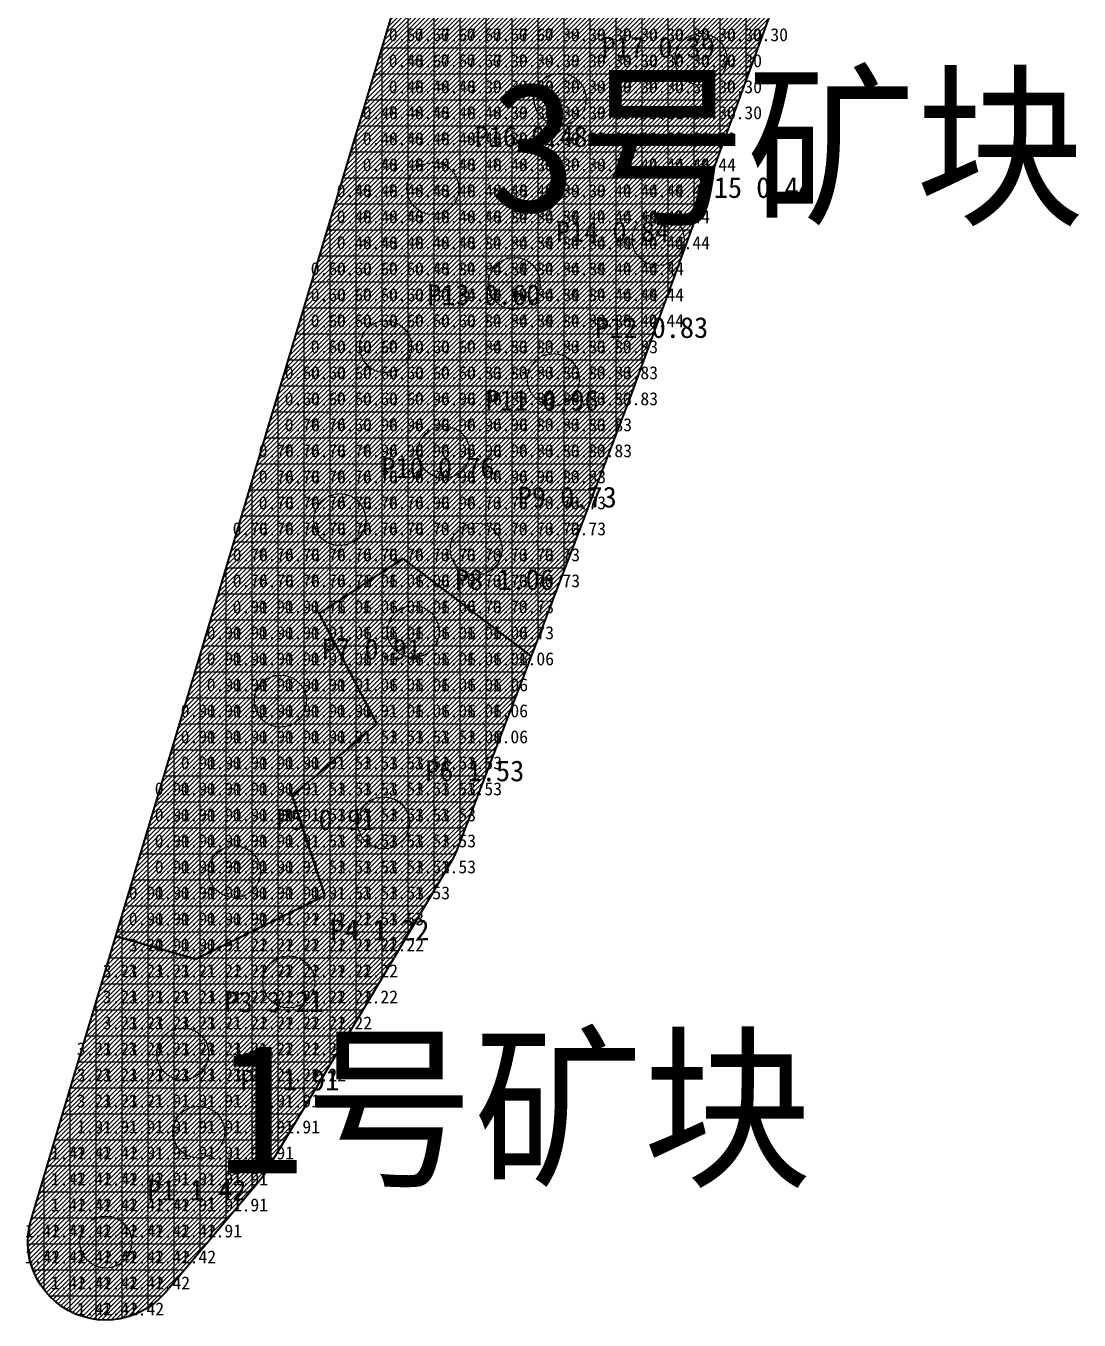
# Model space of a CAD drawing. Header units: metres. Extents: x 470084 to 470228, y 4349649 to 4349746.
# Drawn here: x 470084.29 to 470124.81, y 4349649.07 to 4349698.84 of the extents above; entities that cross this region are included whole.
import ezdxf

# ---------------------------------------------------------------- set-up
doc = ezdxf.new("R2010")
doc.units = ezdxf.units.M
for name, color, linetype in [('0.500-1.000', 4, 'Continuous'), ('1.500-3.000', 1, 'Continuous'), ('点', 7, 'Continuous'), ('爆区方格网', 7, 'Continuous'), ('线条', 7, 'Continuous'), ('钻孔', 7, 'Continuous')]:
    doc.layers.add(name, color=color, linetype=linetype)

msp = doc.modelspace()

# ---------------------------------------------------------------- hatches: boundary and pattern name
at = {"layer": '0.500-1.000'}
h = msp.add_hatch(dxfattribs=at)
h.set_pattern_fill('SOLID', color=4)
h.paths.add_polyline_path([(470093.825, 4349684.084), (470097.047, 4349694.843), (470101.122, 4349708.447), (470103.864, 4349717.603), (470109.324, 4349716.733), (470111.386, 4349719.019), (470109.463, 4349723.279), (470115.395, 4349727.574), (470113.577, 4349731.79), (470118.566, 4349733.942), (470118.844, 4349734.046), (470119.13, 4349734.121), (470119.423, 4349734.169), (470119.719, 4349734.187), (470120.015, 4349734.176), (470120.308, 4349734.135), (470120.597, 4349734.066), (470120.877, 4349733.969), (470121.146, 4349733.845), (470121.401, 4349733.694), (470121.641, 4349733.52), (470121.862, 4349733.322), (470122.062, 4349733.104), (470122.24, 4349732.867), (470122.393, 4349732.613), (470122.521, 4349732.346), (470122.622, 4349732.067), (470122.695, 4349731.78), (470122.739, 4349731.487), (470122.754, 4349731.191), (470122.74, 4349730.895), (470122.696, 4349730.601), (470122.624, 4349730.314), (470120.571, 4349723.564), (470119.134, 4349718.839), (470116.335, 4349709.639), (470114.544, 4349703.752), (470114.492, 4349703.595), (470112.368, 4349697.785), (470110.911, 4349693.801), (470109.265, 4349689.299), (470107.405, 4349684.209), (470107.388, 4349684.166), (470106.038, 4349680.64), (470103.726, 4349674.605), (470098.792, 4349678.363), (470095.576, 4349676.248), (470097.8, 4349671.997), (470094.541, 4349669.234), (470095.797, 4349665.392), (470090.837, 4349662.953), (470087.759, 4349663.829), (470089.763, 4349670.521), (470091.844, 4349677.467), (470093.825, 4349684.084)])
at = {"layer": '1.500-3.000'}
h = msp.add_hatch(dxfattribs=at)
h.set_pattern_fill('SOLID', color=1)
h.paths.add_polyline_path([(470089.243, 4349649.727), (470089.006, 4349649.556), (470088.753, 4349649.409), (470088.488, 4349649.286), (470088.211, 4349649.191), (470087.927, 4349649.122), (470087.637, 4349649.082), (470087.345, 4349649.07), (470087.052, 4349649.087), (470086.763, 4349649.132), (470086.48, 4349649.205), (470086.205, 4349649.305), (470085.941, 4349649.431), (470085.691, 4349649.583), (470085.457, 4349649.758), (470085.241, 4349649.956), (470085.045, 4349650.173), (470084.871, 4349650.408), (470084.721, 4349650.659), (470084.596, 4349650.924), (470084.498, 4349651.2), (470084.427, 4349651.483), (470084.384, 4349651.773), (470084.369, 4349652.065), (470084.383, 4349652.357), (470084.425, 4349652.647), (470084.495, 4349652.931), (470085.706, 4349656.975), (470087.759, 4349663.829), (470090.837, 4349662.953), (470095.797, 4349665.392), (470094.541, 4349669.234), (470097.8, 4349671.997), (470095.576, 4349676.248), (470098.792, 4349678.363), (470103.726, 4349674.605), (470102.45, 4349671.275), (470100.857, 4349667.118), (470100.755, 4349666.881), (470100.632, 4349666.654), (470098.808, 4349663.596), (470096.983, 4349660.537), (470096.979, 4349660.529), (470095.246, 4349657.644), (470093.513, 4349654.758), (470093.381, 4349654.558), (470093.234, 4349654.368), (470091.448, 4349652.252), (470089.662, 4349650.135), (470089.462, 4349649.921), (470089.243, 4349649.727)])
at = {"layer": '钻孔'}
h = msp.add_hatch(dxfattribs=at)
h.set_pattern_fill('SOLID')
h.paths.add_polyline_path([(470111.258, 4349697.553), (470111.221, 4349697.823), (470111.112, 4349698.073), (470110.941, 4349698.284), (470110.718, 4349698.441), (470110.461, 4349698.532), (470110.19, 4349698.551), (470109.923, 4349698.495), (470109.681, 4349698.37), (470109.482, 4349698.184), (470109.341, 4349697.951), (470109.267, 4349697.689), (470109.267, 4349697.417), (470109.341, 4349697.155), (470109.482, 4349696.922), (470109.681, 4349696.736), (470109.923, 4349696.611), (470110.19, 4349696.555), (470110.461, 4349696.574), (470110.718, 4349696.665), (470110.941, 4349696.822), (470111.112, 4349697.033), (470111.221, 4349697.283), (470111.258, 4349697.553)])
h = msp.add_hatch(dxfattribs=at)
h.set_pattern_fill('SOLID')
h.paths.add_polyline_path([(470105.844, 4349696.018), (470105.807, 4349696.288), (470105.698, 4349696.538), (470105.527, 4349696.749), (470105.304, 4349696.906), (470105.047, 4349696.997), (470104.776, 4349697.016), (470104.509, 4349696.96), (470104.267, 4349696.835), (470104.068, 4349696.649), (470103.927, 4349696.416), (470103.853, 4349696.154), (470103.853, 4349695.882), (470103.927, 4349695.62), (470104.068, 4349695.387), (470104.267, 4349695.201), (470104.509, 4349695.076), (470104.776, 4349695.02), (470105.047, 4349695.039), (470105.304, 4349695.13), (470105.527, 4349695.287), (470105.698, 4349695.498), (470105.807, 4349695.748), (470105.844, 4349696.018)])
h = msp.add_hatch(dxfattribs=at)
h.set_pattern_fill('SOLID')
h.paths.add_polyline_path([(470100.951, 4349692.584), (470100.914, 4349692.854), (470100.805, 4349693.104), (470100.634, 4349693.315), (470100.411, 4349693.472), (470100.154, 4349693.563), (470099.883, 4349693.582), (470099.616, 4349693.526), (470099.374, 4349693.401), (470099.175, 4349693.215), (470099.034, 4349692.982), (470098.96, 4349692.72), (470098.96, 4349692.448), (470099.034, 4349692.186), (470099.175, 4349691.953), (470099.374, 4349691.767), (470099.616, 4349691.642), (470099.883, 4349691.586), (470100.154, 4349691.605), (470100.411, 4349691.696), (470100.634, 4349691.853), (470100.805, 4349692.064), (470100.914, 4349692.314), (470100.951, 4349692.584)])
h = msp.add_hatch(dxfattribs=at)
h.set_pattern_fill('SOLID')
h.paths.add_polyline_path([(470109.611, 4349690.622), (470109.574, 4349690.892), (470109.465, 4349691.142), (470109.294, 4349691.353), (470109.071, 4349691.51), (470108.814, 4349691.601), (470108.543, 4349691.62), (470108.276, 4349691.564), (470108.034, 4349691.439), (470107.835, 4349691.253), (470107.694, 4349691.02), (470107.62, 4349690.758), (470107.62, 4349690.486), (470107.694, 4349690.224), (470107.835, 4349689.991), (470108.034, 4349689.805), (470108.276, 4349689.68), (470108.543, 4349689.624), (470108.814, 4349689.643), (470109.071, 4349689.734), (470109.294, 4349689.891), (470109.465, 4349690.102), (470109.574, 4349690.352), (470109.611, 4349690.622)])
h = msp.add_hatch(dxfattribs=at)
h.set_pattern_fill('SOLID')
h.paths.add_polyline_path([(470104.082, 4349688.933), (470104.045, 4349689.203), (470103.936, 4349689.453), (470103.765, 4349689.664), (470103.542, 4349689.821), (470103.285, 4349689.912), (470103.014, 4349689.931), (470102.747, 4349689.875), (470102.505, 4349689.75), (470102.306, 4349689.564), (470102.165, 4349689.331), (470102.091, 4349689.069), (470102.091, 4349688.797), (470102.165, 4349688.535), (470102.306, 4349688.302), (470102.505, 4349688.116), (470102.747, 4349687.991), (470103.014, 4349687.935), (470103.285, 4349687.954), (470103.542, 4349688.045), (470103.765, 4349688.202), (470103.936, 4349688.413), (470104.045, 4349688.663), (470104.082, 4349688.933)])
h = msp.add_hatch(dxfattribs=at)
h.set_pattern_fill('SOLID')
h.paths.add_polyline_path([(470099.132, 4349686.498), (470099.095, 4349686.768), (470098.986, 4349687.018), (470098.815, 4349687.229), (470098.592, 4349687.386), (470098.335, 4349687.477), (470098.064, 4349687.496), (470097.797, 4349687.44), (470097.555, 4349687.315), (470097.356, 4349687.129), (470097.215, 4349686.896), (470097.141, 4349686.634), (470097.141, 4349686.362), (470097.215, 4349686.1), (470097.356, 4349685.867), (470097.555, 4349685.681), (470097.797, 4349685.556), (470098.064, 4349685.5), (470098.335, 4349685.519), (470098.592, 4349685.61), (470098.815, 4349685.767), (470098.986, 4349685.978), (470099.095, 4349686.228), (470099.132, 4349686.498)])
h = msp.add_hatch(dxfattribs=at)
h.set_pattern_fill('SOLID')
h.paths.add_polyline_path([(470105.587, 4349685.239), (470105.55, 4349685.509), (470105.441, 4349685.759), (470105.27, 4349685.97), (470105.047, 4349686.127), (470104.79, 4349686.218), (470104.519, 4349686.237), (470104.252, 4349686.181), (470104.01, 4349686.056), (470103.811, 4349685.87), (470103.67, 4349685.637), (470103.596, 4349685.375), (470103.596, 4349685.103), (470103.67, 4349684.841), (470103.811, 4349684.608), (470104.01, 4349684.422), (470104.252, 4349684.297), (470104.519, 4349684.241), (470104.79, 4349684.26), (470105.047, 4349684.351), (470105.27, 4349684.508), (470105.441, 4349684.719), (470105.55, 4349684.969), (470105.587, 4349685.239)])
h = msp.add_hatch(dxfattribs=at)
h.set_pattern_fill('SOLID')
h.paths.add_polyline_path([(470101.375, 4349682.444), (470101.338, 4349682.714), (470101.229, 4349682.964), (470101.058, 4349683.175), (470100.835, 4349683.332), (470100.578, 4349683.423), (470100.307, 4349683.442), (470100.04, 4349683.386), (470099.798, 4349683.261), (470099.599, 4349683.075), (470099.458, 4349682.842), (470099.384, 4349682.58), (470099.384, 4349682.308), (470099.458, 4349682.046), (470099.599, 4349681.813), (470099.798, 4349681.627), (470100.04, 4349681.502), (470100.307, 4349681.446), (470100.578, 4349681.465), (470100.835, 4349681.556), (470101.058, 4349681.713), (470101.229, 4349681.924), (470101.338, 4349682.174), (470101.375, 4349682.444)])
h = msp.add_hatch(dxfattribs=at)
h.set_pattern_fill('SOLID')
h.paths.add_polyline_path([(470097.367, 4349679.851), (470097.33, 4349680.121), (470097.221, 4349680.371), (470097.05, 4349680.582), (470096.827, 4349680.739), (470096.57, 4349680.83), (470096.299, 4349680.849), (470096.032, 4349680.793), (470095.79, 4349680.668), (470095.591, 4349680.482), (470095.45, 4349680.249), (470095.376, 4349679.987), (470095.376, 4349679.715), (470095.45, 4349679.453), (470095.591, 4349679.22), (470095.79, 4349679.034), (470096.032, 4349678.909), (470096.299, 4349678.853), (470096.57, 4349678.872), (470096.827, 4349678.963), (470097.05, 4349679.12), (470097.221, 4349679.331), (470097.33, 4349679.581), (470097.367, 4349679.851)])
h = msp.add_hatch(dxfattribs=at)
h.set_pattern_fill('SOLID')
h.paths.add_polyline_path([(470102.614, 4349678.719), (470102.577, 4349678.989), (470102.468, 4349679.239), (470102.297, 4349679.45), (470102.074, 4349679.607), (470101.817, 4349679.698), (470101.546, 4349679.717), (470101.279, 4349679.661), (470101.037, 4349679.536), (470100.838, 4349679.35), (470100.697, 4349679.117), (470100.623, 4349678.855), (470100.623, 4349678.583), (470100.697, 4349678.321), (470100.838, 4349678.088), (470101.037, 4349677.902), (470101.279, 4349677.777), (470101.546, 4349677.721), (470101.817, 4349677.74), (470102.074, 4349677.831), (470102.297, 4349677.988), (470102.468, 4349678.199), (470102.577, 4349678.449), (470102.614, 4349678.719)])
h = msp.add_hatch(dxfattribs=at)
h.set_pattern_fill('SOLID')
h.paths.add_polyline_path([(470100.198, 4349675.547), (470100.161, 4349675.817), (470100.052, 4349676.067), (470099.881, 4349676.278), (470099.658, 4349676.435), (470099.401, 4349676.526), (470099.13, 4349676.545), (470098.863, 4349676.489), (470098.621, 4349676.364), (470098.422, 4349676.178), (470098.281, 4349675.945), (470098.207, 4349675.683), (470098.207, 4349675.411), (470098.281, 4349675.149), (470098.422, 4349674.916), (470098.621, 4349674.73), (470098.863, 4349674.605), (470099.13, 4349674.549), (470099.401, 4349674.568), (470099.658, 4349674.659), (470099.881, 4349674.816), (470100.052, 4349675.027), (470100.161, 4349675.277), (470100.198, 4349675.547)])
h = msp.add_hatch(dxfattribs=at)
h.set_pattern_fill('SOLID')
h.paths.add_polyline_path([(470095.087, 4349672.873), (470095.05, 4349673.143), (470094.941, 4349673.393), (470094.77, 4349673.604), (470094.547, 4349673.761), (470094.29, 4349673.852), (470094.019, 4349673.871), (470093.752, 4349673.815), (470093.51, 4349673.69), (470093.311, 4349673.504), (470093.17, 4349673.271), (470093.096, 4349673.009), (470093.096, 4349672.737), (470093.17, 4349672.475), (470093.311, 4349672.242), (470093.51, 4349672.056), (470093.752, 4349671.931), (470094.019, 4349671.875), (470094.29, 4349671.894), (470094.547, 4349671.985), (470094.77, 4349672.142), (470094.941, 4349672.353), (470095.05, 4349672.603), (470095.087, 4349672.873)])
h = msp.add_hatch(dxfattribs=at)
h.set_pattern_fill('SOLID')
h.paths.add_polyline_path([(470099.056, 4349668.191), (470099.019, 4349668.461), (470098.91, 4349668.711), (470098.739, 4349668.922), (470098.516, 4349669.079), (470098.259, 4349669.17), (470097.988, 4349669.189), (470097.721, 4349669.133), (470097.479, 4349669.008), (470097.28, 4349668.822), (470097.139, 4349668.589), (470097.065, 4349668.327), (470097.065, 4349668.055), (470097.139, 4349667.793), (470097.28, 4349667.56), (470097.479, 4349667.374), (470097.721, 4349667.249), (470097.988, 4349667.193), (470098.259, 4349667.212), (470098.516, 4349667.303), (470098.739, 4349667.46), (470098.91, 4349667.671), (470099.019, 4349667.921), (470099.056, 4349668.191)])
h = msp.add_hatch(dxfattribs=at)
h.set_pattern_fill('SOLID')
h.paths.add_polyline_path([(470093.321, 4349666.316), (470093.284, 4349666.586), (470093.175, 4349666.836), (470093.004, 4349667.047), (470092.781, 4349667.204), (470092.524, 4349667.295), (470092.253, 4349667.314), (470091.986, 4349667.258), (470091.744, 4349667.133), (470091.545, 4349666.947), (470091.404, 4349666.714), (470091.33, 4349666.452), (470091.33, 4349666.18), (470091.404, 4349665.918), (470091.545, 4349665.685), (470091.744, 4349665.499), (470091.986, 4349665.374), (470092.253, 4349665.318), (470092.524, 4349665.337), (470092.781, 4349665.428), (470093.004, 4349665.585), (470093.175, 4349665.796), (470093.284, 4349666.046), (470093.321, 4349666.316)])
h = msp.add_hatch(dxfattribs=at)
h.set_pattern_fill('SOLID')
h.paths.add_polyline_path([(470095.407, 4349662.074), (470095.37, 4349662.344), (470095.261, 4349662.594), (470095.09, 4349662.805), (470094.867, 4349662.962), (470094.61, 4349663.053), (470094.339, 4349663.072), (470094.072, 4349663.016), (470093.83, 4349662.891), (470093.631, 4349662.705), (470093.49, 4349662.472), (470093.416, 4349662.21), (470093.416, 4349661.938), (470093.49, 4349661.676), (470093.631, 4349661.443), (470093.83, 4349661.257), (470094.072, 4349661.132), (470094.339, 4349661.076), (470094.61, 4349661.095), (470094.867, 4349661.186), (470095.09, 4349661.343), (470095.261, 4349661.554), (470095.37, 4349661.804), (470095.407, 4349662.074)])
h = msp.add_hatch(dxfattribs=at)
h.set_pattern_fill('SOLID')
h.paths.add_polyline_path([(470091.328, 4349659.312), (470091.291, 4349659.582), (470091.182, 4349659.832), (470091.011, 4349660.043), (470090.788, 4349660.2), (470090.531, 4349660.291), (470090.26, 4349660.31), (470089.993, 4349660.254), (470089.751, 4349660.129), (470089.552, 4349659.943), (470089.411, 4349659.71), (470089.337, 4349659.448), (470089.337, 4349659.176), (470089.411, 4349658.914), (470089.552, 4349658.681), (470089.751, 4349658.495), (470089.993, 4349658.37), (470090.26, 4349658.314), (470090.531, 4349658.333), (470090.788, 4349658.424), (470091.011, 4349658.581), (470091.182, 4349658.792), (470091.291, 4349659.042), (470091.328, 4349659.312)])
h = msp.add_hatch(dxfattribs=at)
h.set_pattern_fill('SOLID')
h.paths.add_polyline_path([(470091.941, 4349656.303), (470091.904, 4349656.573), (470091.795, 4349656.823), (470091.624, 4349657.034), (470091.401, 4349657.191), (470091.144, 4349657.282), (470090.873, 4349657.301), (470090.606, 4349657.245), (470090.364, 4349657.12), (470090.165, 4349656.934), (470090.024, 4349656.701), (470089.95, 4349656.439), (470089.95, 4349656.167), (470090.024, 4349655.905), (470090.165, 4349655.672), (470090.364, 4349655.486), (470090.606, 4349655.361), (470090.873, 4349655.305), (470091.144, 4349655.324), (470091.401, 4349655.415), (470091.624, 4349655.572), (470091.795, 4349655.783), (470091.904, 4349656.033), (470091.941, 4349656.303)])
h = msp.add_hatch(dxfattribs=at)
h.set_pattern_fill('SOLID')
h.paths.add_polyline_path([(470088.369, 4349652.07), (470088.332, 4349652.34), (470088.223, 4349652.59), (470088.052, 4349652.801), (470087.829, 4349652.958), (470087.572, 4349653.049), (470087.301, 4349653.068), (470087.034, 4349653.012), (470086.792, 4349652.887), (470086.593, 4349652.701), (470086.452, 4349652.468), (470086.378, 4349652.206), (470086.378, 4349651.934), (470086.452, 4349651.672), (470086.593, 4349651.439), (470086.792, 4349651.253), (470087.034, 4349651.128), (470087.301, 4349651.072), (470087.572, 4349651.091), (470087.829, 4349651.182), (470088.052, 4349651.339), (470088.223, 4349651.55), (470088.332, 4349651.8), (470088.369, 4349652.07)])

# ---------------------------------------------------------------- linework, layer by layer
at = {"layer": '0.500-1.000', "lineweight": 40}
msp.add_lwpolyline([(470114.492, 4349703.595), (470112.368, 4349697.785), (470110.911, 4349693.801), (470109.265, 4349689.299), (470107.405, 4349684.209), (470107.388, 4349684.166), (470106.038, 4349680.64), (470103.726, 4349674.605), (470098.792, 4349678.363), (470095.576, 4349676.248), (470097.8, 4349671.997), (470094.541, 4349669.234), (470095.797, 4349665.392), (470090.837, 4349662.953), (470087.759, 4349663.829), (470089.763, 4349670.521), (470091.844, 4349677.467), (470093.825, 4349684.084), (470093.825, 4349684.084), (470097.047, 4349694.843), (470101.122, 4349708.447)], dxfattribs=at)
at = {"layer": '1.500-3.000', "lineweight": 40}
msp.add_lwpolyline([(470089.243, 4349649.727), (470089.006, 4349649.556), (470088.753, 4349649.409), (470088.488, 4349649.286), (470088.211, 4349649.191), (470087.927, 4349649.122), (470087.637, 4349649.082), (470087.345, 4349649.07), (470087.052, 4349649.087), (470086.763, 4349649.132), (470086.48, 4349649.205), (470086.205, 4349649.305), (470085.941, 4349649.431), (470085.691, 4349649.583), (470085.457, 4349649.758), (470085.241, 4349649.956), (470085.045, 4349650.173), (470084.871, 4349650.408), (470084.721, 4349650.659), (470084.596, 4349650.924), (470084.498, 4349651.2), (470084.427, 4349651.483), (470084.384, 4349651.773), (470084.369, 4349652.065), (470084.383, 4349652.357), (470084.425, 4349652.647), (470084.495, 4349652.931), (470085.706, 4349656.975), (470087.759, 4349663.829), (470090.837, 4349662.953), (470095.797, 4349665.392), (470094.541, 4349669.234), (470097.8, 4349671.997), (470095.576, 4349676.248), (470098.792, 4349678.363), (470103.726, 4349674.605), (470102.45, 4349671.275), (470100.857, 4349667.118), (470100.755, 4349666.881), (470100.632, 4349666.654), (470098.808, 4349663.596), (470096.983, 4349660.537), (470096.979, 4349660.529), (470095.246, 4349657.644), (470093.513, 4349654.758), (470093.381, 4349654.558), (470093.234, 4349654.368), (470091.448, 4349652.252), (470089.662, 4349650.135), (470089.462, 4349649.921), (470089.243, 4349649.727)], close=True, dxfattribs=at)
at = {"layer": '爆区方格网'}
for p, q in [((470112, 4349696.779), (470112, 4349725.116)), ((470111, 4349694.044), (470111, 4349718.591)), ((470104, 4349675.321), (470104, 4349717.582)), ((470105, 4349677.931), (470105, 4349717.422)), ((470106, 4349680.541), (470106, 4349717.263)), ((470107, 4349683.152), (470107, 4349717.103)), ((470110, 4349691.308), (470110, 4349717.482)), ((470108, 4349685.838), (470108, 4349716.944)), ((470109, 4349688.573), (470109, 4349716.784)), ((470103, 4349675.157), (470103, 4349714.719)), ((470102, 4349675.919), (470102, 4349711.38)), ((470101, 4349676.681), (470101, 4349708.041)), ((470100, 4349677.442), (470100, 4349704.702)), ((470099, 4349678.204), (470099, 4349701.363)), ((470097.993, 4349698), (470112.446, 4349698)), ((470098, 4349677.842), (470098, 4349698.024)), ((470097.693, 4349697), (470112.081, 4349697)), ((470097.394, 4349696), (470111.715, 4349696)), ((470097, 4349677.184), (470097, 4349694.685)), ((470097.094, 4349695), (470111.35, 4349695)), ((470096.795, 4349694), (470110.984, 4349694)), ((470096.495, 4349693), (470110.618, 4349693)), ((470096.196, 4349692), (470110.253, 4349692)), ((470096, 4349676.527), (470096, 4349691.346)), ((470095.896, 4349691), (470109.887, 4349691)), ((470095.597, 4349690), (470109.522, 4349690)), ((470095.297, 4349689), (470109.156, 4349689)), ((470094.998, 4349688), (470108.791, 4349688)), ((470095, 4349669.624), (470095, 4349688.007)), ((470094.699, 4349687), (470108.425, 4349687)), ((470094.399, 4349686), (470108.059, 4349686)), ((470094, 4349664.508), (470094, 4349684.668)), ((470094.1, 4349685), (470107.694, 4349685)), ((470093.8, 4349684), (470107.325, 4349684)), ((470093.501, 4349683), (470106.942, 4349683)), ((470093.201, 4349682), (470106.559, 4349682)), ((470093, 4349664.016), (470093, 4349681.329)), ((470092.902, 4349681), (470106.176, 4349681)), ((470092.602, 4349680), (470105.793, 4349680)), ((470092.303, 4349679), (470105.409, 4349679)), ((470099, 4349663.918), (470099, 4349678.204)), ((470092, 4349663.524), (470092, 4349677.99)), ((470092.003, 4349678), (470098.24, 4349678)), ((470098, 4349662.241), (470098, 4349677.842)), ((470098.24, 4349678), (470099.268, 4349678)), ((470099.268, 4349678), (470105.026, 4349678)), ((470100, 4349665.594), (470100, 4349677.442)), ((470091.704, 4349677), (470096.72, 4349677)), ((470096.72, 4349677), (470100.581, 4349677)), ((470097, 4349673.527), (470097, 4349677.184)), ((470100.581, 4349677), (470104.643, 4349677)), ((470096, 4349675.438), (470096, 4349676.527)), ((470101, 4349667.49), (470101, 4349676.681)), ((470091.404, 4349676), (470095.706, 4349676)), ((470095.706, 4349676), (470101.894, 4349676)), ((470101.894, 4349676), (470104.26, 4349676)), ((470102, 4349670.1), (470102, 4349675.919)), ((470096, 4349670.471), (470096, 4349675.438)), ((470091.105, 4349675), (470096.229, 4349675)), ((470096.229, 4349675), (470103.206, 4349675)), ((470103, 4349672.71), (470103, 4349675.157)), ((470103.206, 4349675), (470103.877, 4349675)), ((470091, 4349663.033), (470091, 4349674.651)), ((470090.805, 4349674), (470096.752, 4349674)), ((470096.752, 4349674), (470103.494, 4349674)), ((470097, 4349671.319), (470097, 4349673.527)), ((470090.506, 4349673), (470097.276, 4349673)), ((470097.276, 4349673), (470103.111, 4349673)), ((470090.206, 4349672), (470097.799, 4349672)), ((470097.799, 4349672), (470102.728, 4349672)), ((470090, 4349663.191), (470090, 4349671.312)), ((470097, 4349660.565), (470097, 4349671.319)), ((470089.907, 4349671), (470096.624, 4349671)), ((470096.624, 4349671), (470102.345, 4349671)), ((470096, 4349658.9), (470096, 4349670.471)), ((470089.607, 4349670), (470095.444, 4349670)), ((470095.444, 4349670), (470101.962, 4349670)), ((470095, 4349667.83), (470095, 4349669.624)), ((470089.308, 4349669), (470094.617, 4349669)), ((470094.617, 4349669), (470101.579, 4349669)), ((470089, 4349663.475), (470089, 4349667.973)), ((470089.008, 4349668), (470094.944, 4349668)), ((470094.944, 4349668), (470101.195, 4349668)), ((470095, 4349665), (470095, 4349667.83)), ((470088.709, 4349667), (470095.271, 4349667)), ((470095.271, 4349667), (470100.806, 4349667)), ((470088.409, 4349666), (470095.598, 4349666)), ((470095.598, 4349666), (470100.242, 4349666)), ((470088.11, 4349665), (470095.001, 4349665)), ((470095, 4349657.235), (470095, 4349665)), ((470095.001, 4349665), (470099.646, 4349665)), ((470088, 4349663.76), (470088, 4349664.634)), ((470094, 4349655.57), (470094, 4349664.508)), ((470087.81, 4349664), (470092.967, 4349664)), ((470088, 4349649.14), (470088, 4349663.76)), ((470092.967, 4349664), (470099.049, 4349664)), ((470093, 4349654.091), (470093, 4349664.016)), ((470089, 4349649.552), (470089, 4349663.475)), ((470092, 4349652.906), (470092, 4349663.524)), ((470087.511, 4349663), (470090.671, 4349663)), ((470090, 4349650.536), (470090, 4349663.191)), ((470090.671, 4349663), (470090.934, 4349663)), ((470090.934, 4349663), (470098.453, 4349663)), ((470091, 4349651.721), (470091, 4349663.033)), ((470087.211, 4349662), (470097.856, 4349662)), ((470087, 4349649.095), (470087, 4349661.295)), ((470086.912, 4349661), (470097.26, 4349661)), ((470086.612, 4349660), (470096.661, 4349660)), ((470086.313, 4349659), (470096.06, 4349659)), ((470086, 4349649.403), (470086, 4349657.956)), ((470086.013, 4349658), (470095.46, 4349658)), ((470085.714, 4349657), (470094.859, 4349657)), ((470085.414, 4349656), (470094.259, 4349656)), ((470085.115, 4349655), (470093.658, 4349655)), ((470085, 4349650.234), (470085, 4349654.617)), ((470084.815, 4349654), (470092.923, 4349654)), ((470084.516, 4349653), (470092.079, 4349653)), ((470084.372, 4349652), (470091.235, 4349652)), ((470084.569, 4349651), (470090.391, 4349651)), ((470085.201, 4349650), (470089.536, 4349650))]:
    msp.add_line(p, q, dxfattribs=at)
at = {"layer": '钻孔'}
for centre in [(470110.258, 4349697.553), (470104.844, 4349696.018), (470099.951, 4349692.584), (470108.611, 4349690.622), (470103.082, 4349688.933), (470098.132, 4349686.498), (470104.587, 4349685.239), (470100.375, 4349682.444), (470096.367, 4349679.851), (470101.614, 4349678.719), (470099.198, 4349675.547), (470094.087, 4349672.873), (470098.056, 4349668.191), (470092.321, 4349666.316), (470094.407, 4349662.074), (470090.328, 4349659.312), (470090.941, 4349656.303), (470087.369, 4349652.07)]:
    msp.add_circle(centre, 1, dxfattribs=at)

# ---------------------------------------------------------------- texts
at = {"layer": '点'}
for s, p in [('0.67', (470098.25, 4349698.25)), ('0.67', (470099.25, 4349698.25)), ('0.67', (470100.25, 4349698.25)), ('0.67', (470101.25, 4349698.25)), ('0.67', (470102.25, 4349698.25)), ('0.67', (470103.25, 4349698.25)), ('0.39', (470104.25, 4349698.25)), ('0.39', (470105.25, 4349698.25)), ('0.39', (470106.25, 4349698.25)), ('0.30', (470107.25, 4349698.25)), ('0.30', (470108.25, 4349698.25)), ('0.30', (470109.25, 4349698.25)), ('0.30', (470110.25, 4349698.25)), ('0.30', (470111.25, 4349698.25)), ('0.30', (470112.25, 4349698.25)), ('0.48', (470098.25, 4349697.25)), ('0.67', (470099.25, 4349697.25)), ('0.67', (470100.25, 4349697.25)), ('0.67', (470101.25, 4349697.25)), ('0.39', (470102.25, 4349697.25)), ('0.39', (470103.25, 4349697.25)), ('0.39', (470104.25, 4349697.25)), ('0.39', (470105.25, 4349697.25)), ('0.39', (470106.25, 4349697.25)), ('0.30', (470107.25, 4349697.25)), ('0.30', (470108.25, 4349697.25)), ('0.30', (470109.25, 4349697.25)), ('0.30', (470110.25, 4349697.25)), ('0.30', (470111.25, 4349697.25)), ('0.48', (470098.25, 4349696.25)), ('0.48', (470099.25, 4349696.25)), ('0.48', (470100.25, 4349696.25)), ('0.39', (470101.25, 4349696.25)), ('0.39', (470102.25, 4349696.25)), ('0.39', (470103.25, 4349696.25)), ('0.39', (470104.25, 4349696.25)), ('0.39', (470105.25, 4349696.25)), ('0.39', (470106.25, 4349696.25)), ('0.39', (470107.25, 4349696.25)), ('0.30', (470108.25, 4349696.25)), ('0.30', (470109.25, 4349696.25)), ('0.30', (470110.25, 4349696.25)), ('0.30', (470111.25, 4349696.25)), ('0.48', (470097.25, 4349695.25)), ('0.48', (470098.25, 4349695.25)), ('0.48', (470099.25, 4349695.25)), ('0.48', (470100.25, 4349695.25)), ('0.48', (470101.25, 4349695.25)), ('0.39', (470102.25, 4349695.25)), ('0.39', (470103.25, 4349695.25)), ('0.39', (470104.25, 4349695.25)), ('0.39', (470105.25, 4349695.25)), ('0.39', (470106.25, 4349695.25)), ('0.39', (470107.25, 4349695.25)), ('0.30', (470108.25, 4349695.25)), ('0.30', (470109.25, 4349695.25)), ('0.30', (470110.25, 4349695.25)), ('0.30', (470111.25, 4349695.25)), ('0.48', (470097.25, 4349694.25)), ('0.48', (470098.25, 4349694.25)), ('0.48', (470099.25, 4349694.25)), ('0.48', (470100.25, 4349694.25)), ('0.48', (470101.25, 4349694.25)), ('0.39', (470102.25, 4349694.25)), ('0.39', (470103.25, 4349694.25)), ('0.39', (470104.25, 4349694.25)), ('0.39', (470105.25, 4349694.25)), ('0.39', (470106.25, 4349694.25)), ('0.39', (470107.25, 4349694.25)), ('0.30', (470108.25, 4349694.25)), ('0.30', (470109.25, 4349694.25)), ('0.30', (470110.25, 4349694.25)), ('0.48', (470097.25, 4349693.25)), ('0.48', (470098.25, 4349693.25)), ('0.48', (470099.25, 4349693.25)), ('0.48', (470100.25, 4349693.25)), ('0.48', (470101.25, 4349693.25)), ('0.48', (470102.25, 4349693.25)), ('0.39', (470103.25, 4349693.25)), ('0.39', (470104.25, 4349693.25)), ('0.39', (470105.25, 4349693.25)), ('0.39', (470106.25, 4349693.25)), ('0.44', (470107.25, 4349693.25)), ('0.44', (470108.25, 4349693.25)), ('0.44', (470109.25, 4349693.25)), ('0.44', (470110.25, 4349693.25)), ('0.48', (470096.25, 4349692.25)), ('0.48', (470097.25, 4349692.25)), ('0.48', (470098.25, 4349692.25)), ('0.48', (470099.25, 4349692.25)), ('0.48', (470100.25, 4349692.25)), ('0.48', (470101.25, 4349692.25)), ('0.48', (470102.25, 4349692.25)), ('0.48', (470103.25, 4349692.25)), ('0.39', (470104.25, 4349692.25)), ('0.39', (470105.25, 4349692.25)), ('0.44', (470106.25, 4349692.25)), ('0.44', (470107.25, 4349692.25)), ('0.44', (470108.25, 4349692.25)), ('0.44', (470109.25, 4349692.25)), ('0.48', (470096.25, 4349691.25)), ('0.48', (470097.25, 4349691.25)), ('0.48', (470098.25, 4349691.25)), ('0.48', (470099.25, 4349691.25)), ('0.48', (470100.25, 4349691.25)), ('0.48', (470101.25, 4349691.25)), ('0.84', (470102.25, 4349691.25)), ('0.84', (470103.25, 4349691.25)), ('0.84', (470104.25, 4349691.25)), ('0.44', (470105.25, 4349691.25)), ('0.44', (470106.25, 4349691.25)), ('0.44', (470107.25, 4349691.25)), ('0.44', (470108.25, 4349691.25)), ('0.44', (470109.25, 4349691.25)), ('0.48', (470096.25, 4349690.25)), ('0.48', (470097.25, 4349690.25)), ('0.48', (470098.25, 4349690.25)), ('0.48', (470099.25, 4349690.25)), ('0.48', (470100.25, 4349690.25)), ('0.84', (470101.25, 4349690.25)), ('0.84', (470102.25, 4349690.25)), ('0.84', (470103.25, 4349690.25)), ('0.84', (470104.25, 4349690.25)), ('0.84', (470105.25, 4349690.25)), ('0.44', (470106.25, 4349690.25)), ('0.44', (470107.25, 4349690.25)), ('0.44', (470108.25, 4349690.25)), ('0.44', (470109.25, 4349690.25)), ('0.60', (470095.25, 4349689.25)), ('0.60', (470096.25, 4349689.25)), ('0.60', (470097.25, 4349689.25)), ('0.60', (470098.25, 4349689.25)), ('0.48', (470099.25, 4349689.25)), ('0.84', (470100.25, 4349689.25)), ('0.84', (470101.25, 4349689.25)), ('0.84', (470102.25, 4349689.25)), ('0.84', (470103.25, 4349689.25)), ('0.84', (470104.25, 4349689.25)), ('0.84', (470105.25, 4349689.25)), ('0.44', (470106.25, 4349689.25)), ('0.44', (470107.25, 4349689.25)), ('0.44', (470108.25, 4349689.25)), ('0.60', (470095.25, 4349688.25)), ('0.60', (470096.25, 4349688.25)), ('0.60', (470097.25, 4349688.25)), ('0.60', (470098.25, 4349688.25)), ('0.60', (470099.25, 4349688.25)), ('0.84', (470100.25, 4349688.25)), ('0.84', (470101.25, 4349688.25)), ('0.84', (470102.25, 4349688.25)), ('0.84', (470103.25, 4349688.25)), ('0.84', (470104.25, 4349688.25)), ('0.84', (470105.25, 4349688.25)), ('0.44', (470106.25, 4349688.25)), ('0.44', (470107.25, 4349688.25)), ('0.44', (470108.25, 4349688.25)), ('0.60', (470095.25, 4349687.25)), ('0.60', (470096.25, 4349687.25)), ('0.60', (470097.25, 4349687.25)), ('0.60', (470098.25, 4349687.25)), ('0.60', (470099.25, 4349687.25)), ('0.60', (470100.25, 4349687.25)), ('0.84', (470101.25, 4349687.25)), ('0.84', (470102.25, 4349687.25)), ('0.84', (470103.25, 4349687.25)), ('0.84', (470104.25, 4349687.25)), ('0.83', (470105.25, 4349687.25)), ('0.83', (470106.25, 4349687.25)), ('0.44', (470107.25, 4349687.25)), ('0.44', (470108.25, 4349687.25)), ('0.60', (470095.25, 4349686.25)), ('0.60', (470096.25, 4349686.25)), ('0.60', (470097.25, 4349686.25)), ('0.60', (470098.25, 4349686.25)), ('0.60', (470099.25, 4349686.25)), ('0.60', (470100.25, 4349686.25)), ('0.84', (470101.25, 4349686.25)), ('0.83', (470102.25, 4349686.25)), ('0.83', (470103.25, 4349686.25)), ('0.83', (470104.25, 4349686.25)), ('0.83', (470105.25, 4349686.25)), ('0.83', (470106.25, 4349686.25)), ('0.83', (470107.25, 4349686.25)), ('0.60', (470094.25, 4349685.25)), ('0.60', (470095.25, 4349685.25)), ('0.60', (470096.25, 4349685.25)), ('0.60', (470097.25, 4349685.25)), ('0.60', (470098.25, 4349685.25)), ('0.60', (470099.25, 4349685.25)), ('0.60', (470100.25, 4349685.25)), ('0.83', (470101.25, 4349685.25)), ('0.83', (470102.25, 4349685.25)), ('0.83', (470103.25, 4349685.25)), ('0.83', (470104.25, 4349685.25)), ('0.83', (470105.25, 4349685.25)), ('0.83', (470106.25, 4349685.25)), ('0.83', (470107.25, 4349685.25)), ('0.60', (470094.25, 4349684.25)), ('0.60', (470095.25, 4349684.25)), ('0.60', (470096.25, 4349684.25)), ('0.60', (470097.25, 4349684.25)), ('0.60', (470098.25, 4349684.25)), ('0.96', (470099.25, 4349684.25)), ('0.96', (470100.25, 4349684.25)), ('0.96', (470101.25, 4349684.25)), ('0.83', (470102.25, 4349684.25)), ('0.83', (470103.25, 4349684.25)), ('0.83', (470104.25, 4349684.25)), ('0.83', (470105.25, 4349684.25)), ('0.83', (470106.25, 4349684.25)), ('0.83', (470107.25, 4349684.25)), ('0.76', (470094.25, 4349683.25)), ('0.76', (470095.25, 4349683.25)), ('0.60', (470096.25, 4349683.25)), ('0.96', (470097.25, 4349683.25)), ('0.96', (470098.25, 4349683.25)), ('0.96', (470099.25, 4349683.25)), ('0.96', (470100.25, 4349683.25)), ('0.96', (470101.25, 4349683.25)), ('0.96', (470102.25, 4349683.25)), ('0.83', (470103.25, 4349683.25)), ('0.83', (470104.25, 4349683.25)), ('0.83', (470105.25, 4349683.25)), ('0.83', (470106.25, 4349683.25)), ('0.76', (470093.25, 4349682.25)), ('0.76', (470094.25, 4349682.25)), ('0.76', (470095.25, 4349682.25)), ('0.76', (470096.25, 4349682.25)), ('0.96', (470097.25, 4349682.25)), ('0.96', (470098.25, 4349682.25)), ('0.96', (470099.25, 4349682.25)), ('0.96', (470100.25, 4349682.25)), ('0.96', (470101.25, 4349682.25)), ('0.96', (470102.25, 4349682.25)), ('0.83', (470103.25, 4349682.25)), ('0.83', (470104.25, 4349682.25)), ('0.83', (470105.25, 4349682.25)), ('0.83', (470106.25, 4349682.25)), ('0.76', (470093.25, 4349681.25)), ('0.76', (470094.25, 4349681.25)), ('0.76', (470095.25, 4349681.25)), ('0.76', (470096.25, 4349681.25)), ('0.76', (470097.25, 4349681.25)), ('0.96', (470098.25, 4349681.25)), ('0.96', (470099.25, 4349681.25)), ('0.96', (470100.25, 4349681.25)), ('0.96', (470101.25, 4349681.25)), ('0.96', (470102.25, 4349681.25)), ('0.96', (470103.25, 4349681.25)), ('0.83', (470104.25, 4349681.25)), ('0.83', (470105.25, 4349681.25)), ('0.76', (470093.25, 4349680.25)), ('0.76', (470094.25, 4349680.25)), ('0.76', (470095.25, 4349680.25)), ('0.76', (470096.25, 4349680.25)), ('0.76', (470097.25, 4349680.25)), ('0.76', (470098.25, 4349680.25)), ('0.96', (470099.25, 4349680.25)), ('0.96', (470100.25, 4349680.25)), ('0.73', (470101.25, 4349680.25)), ('0.73', (470102.25, 4349680.25)), ('0.73', (470103.25, 4349680.25)), ('0.73', (470104.25, 4349680.25)), ('0.73', (470105.25, 4349680.25)), ('0.76', (470092.25, 4349679.25)), ('0.76', (470093.25, 4349679.25)), ('0.76', (470094.25, 4349679.25)), ('0.76', (470095.25, 4349679.25)), ('0.76', (470096.25, 4349679.25)), ('0.76', (470097.25, 4349679.25)), ('0.76', (470098.25, 4349679.25)), ('0.73', (470099.25, 4349679.25)), ('0.73', (470100.25, 4349679.25)), ('0.73', (470101.25, 4349679.25)), ('0.73', (470102.25, 4349679.25)), ('0.73', (470103.25, 4349679.25)), ('0.73', (470104.25, 4349679.25)), ('0.73', (470105.25, 4349679.25)), ('0.76', (470092.25, 4349678.25)), ('0.76', (470093.25, 4349678.25)), ('0.76', (470094.25, 4349678.25)), ('0.76', (470095.25, 4349678.25)), ('0.76', (470096.25, 4349678.25)), ('0.76', (470097.25, 4349678.25)), ('0.76', (470098.25, 4349678.25)), ('0.73', (470099.25, 4349678.25)), ('0.73', (470100.25, 4349678.25)), ('0.73', (470101.25, 4349678.25)), ('0.73', (470102.25, 4349678.25)), ('0.73', (470103.25, 4349678.25)), ('0.73', (470104.25, 4349678.25)), ('0.76', (470092.25, 4349677.25)), ('0.76', (470093.25, 4349677.25)), ('0.76', (470094.25, 4349677.25)), ('0.76', (470095.25, 4349677.25)), ('0.76', (470096.25, 4349677.25)), ('1.06', (470097.25, 4349677.25)), ('1.06', (470098.25, 4349677.25)), ('1.06', (470099.25, 4349677.25)), ('0.73', (470100.25, 4349677.25)), ('0.73', (470101.25, 4349677.25)), ('0.73', (470102.25, 4349677.25)), ('0.73', (470103.25, 4349677.25)), ('0.73', (470104.25, 4349677.25)), ('0.91', (470092.25, 4349676.25)), ('0.91', (470093.25, 4349676.25)), ('0.91', (470094.25, 4349676.25)), ('0.76', (470095.25, 4349676.25)), ('1.06', (470096.25, 4349676.25)), ('1.06', (470097.25, 4349676.25)), ('1.06', (470098.25, 4349676.25)), ('1.06', (470099.25, 4349676.25)), ('1.06', (470100.25, 4349676.25)), ('0.73', (470101.25, 4349676.25)), ('0.73', (470102.25, 4349676.25)), ('0.73', (470103.25, 4349676.25)), ('0.91', (470091.25, 4349675.25)), ('0.91', (470092.25, 4349675.25)), ('0.91', (470093.25, 4349675.25)), ('0.91', (470094.25, 4349675.25)), ('0.91', (470095.25, 4349675.25)), ('1.06', (470096.25, 4349675.25)), ('1.06', (470097.25, 4349675.25)), ('1.06', (470098.25, 4349675.25)), ('1.06', (470099.25, 4349675.25)), ('1.06', (470100.25, 4349675.25)), ('1.06', (470101.25, 4349675.25)), ('1.06', (470102.25, 4349675.25)), ('0.73', (470103.25, 4349675.25)), ('0.91', (470091.25, 4349674.25)), ('0.91', (470092.25, 4349674.25)), ('0.91', (470093.25, 4349674.25)), ('0.91', (470094.25, 4349674.25)), ('0.91', (470095.25, 4349674.25)), ('1.06', (470096.25, 4349674.25)), ('1.06', (470097.25, 4349674.25)), ('1.06', (470098.25, 4349674.25)), ('1.06', (470099.25, 4349674.25)), ('1.06', (470100.25, 4349674.25)), ('1.06', (470101.25, 4349674.25)), ('1.06', (470102.25, 4349674.25)), ('1.06', (470103.25, 4349674.25)), ('0.91', (470091.25, 4349673.25)), ('0.91', (470092.25, 4349673.25)), ('0.91', (470093.25, 4349673.25)), ('0.91', (470094.25, 4349673.25)), ('0.91', (470095.25, 4349673.25)), ('0.91', (470096.25, 4349673.25)), ('1.06', (470097.25, 4349673.25)), ('1.06', (470098.25, 4349673.25)), ('1.06', (470099.25, 4349673.25)), ('1.06', (470100.25, 4349673.25)), ('1.06', (470101.25, 4349673.25)), ('1.06', (470102.25, 4349673.25)), ('0.91', (470090.25, 4349672.25)), ('0.91', (470091.25, 4349672.25)), ('0.91', (470092.25, 4349672.25)), ('0.91', (470093.25, 4349672.25)), ('0.91', (470094.25, 4349672.25)), ('0.91', (470095.25, 4349672.25)), ('0.91', (470096.25, 4349672.25)), ('0.91', (470097.25, 4349672.25)), ('1.06', (470098.25, 4349672.25)), ('1.06', (470099.25, 4349672.25)), ('1.06', (470100.25, 4349672.25)), ('1.06', (470101.25, 4349672.25)), ('1.06', (470102.25, 4349672.25)), ('0.91', (470090.25, 4349671.25)), ('0.91', (470091.25, 4349671.25)), ('0.91', (470092.25, 4349671.25)), ('0.91', (470093.25, 4349671.25)), ('0.91', (470094.25, 4349671.25)), ('0.91', (470095.25, 4349671.25)), ('0.91', (470096.25, 4349671.25)), ('1.53', (470097.25, 4349671.25)), ('1.53', (470098.25, 4349671.25)), ('1.53', (470099.25, 4349671.25)), ('1.53', (470100.25, 4349671.25)), ('1.06', (470101.25, 4349671.25)), ('1.06', (470102.25, 4349671.25)), ('0.91', (470090.25, 4349670.25)), ('0.91', (470091.25, 4349670.25)), ('0.91', (470092.25, 4349670.25)), ('0.91', (470093.25, 4349670.25)), ('0.91', (470094.25, 4349670.25)), ('0.91', (470095.25, 4349670.25)), ('1.53', (470096.25, 4349670.25)), ('1.53', (470097.25, 4349670.25)), ('1.53', (470098.25, 4349670.25)), ('1.53', (470099.25, 4349670.25)), ('1.53', (470100.25, 4349670.25)), ('1.53', (470101.25, 4349670.25)), ('0.91', (470089.25, 4349669.25)), ('0.91', (470090.25, 4349669.25)), ('0.91', (470091.25, 4349669.25)), ('0.91', (470092.25, 4349669.25)), ('0.91', (470093.25, 4349669.25)), ('0.91', (470094.25, 4349669.25)), ('1.53', (470095.25, 4349669.25)), ('1.53', (470096.25, 4349669.25)), ('1.53', (470097.25, 4349669.25)), ('1.53', (470098.25, 4349669.25)), ('1.53', (470099.25, 4349669.25)), ('1.53', (470100.25, 4349669.25)), ('1.53', (470101.25, 4349669.25)), ('0.91', (470089.25, 4349668.25)), ('0.91', (470090.25, 4349668.25)), ('0.91', (470091.25, 4349668.25)), ('0.91', (470092.25, 4349668.25)), ('0.91', (470093.25, 4349668.25)), ('0.91', (470094.25, 4349668.25)), ('1.53', (470095.25, 4349668.25)), ('1.53', (470096.25, 4349668.25)), ('1.53', (470097.25, 4349668.25)), ('1.53', (470098.25, 4349668.25)), ('1.53', (470099.25, 4349668.25)), ('1.53', (470100.25, 4349668.25)), ('0.91', (470089.25, 4349667.25)), ('0.91', (470090.25, 4349667.25)), ('0.91', (470091.25, 4349667.25)), ('0.91', (470092.25, 4349667.25)), ('0.91', (470093.25, 4349667.25)), ('0.91', (470094.25, 4349667.25)), ('1.53', (470095.25, 4349667.25)), ('1.53', (470096.25, 4349667.25)), ('1.53', (470097.25, 4349667.25)), ('1.53', (470098.25, 4349667.25)), ('1.53', (470099.25, 4349667.25)), ('1.53', (470100.25, 4349667.25)), ('0.91', (470089.25, 4349666.25)), ('0.91', (470090.25, 4349666.25)), ('0.91', (470091.25, 4349666.25)), ('0.91', (470092.25, 4349666.25)), ('0.91', (470093.25, 4349666.25)), ('0.91', (470094.25, 4349666.25)), ('1.53', (470095.25, 4349666.25)), ('1.53', (470096.25, 4349666.25)), ('1.53', (470097.25, 4349666.25)), ('1.53', (470098.25, 4349666.25)), ('1.53', (470099.25, 4349666.25)), ('1.53', (470100.25, 4349666.25)), ('0.91', (470088.25, 4349665.25)), ('0.91', (470089.25, 4349665.25)), ('0.91', (470090.25, 4349665.25)), ('0.91', (470091.25, 4349665.25)), ('0.91', (470092.25, 4349665.25)), ('0.91', (470093.25, 4349665.25)), ('0.91', (470094.25, 4349665.25)), ('0.91', (470095.25, 4349665.25)), ('1.53', (470096.25, 4349665.25)), ('1.53', (470097.25, 4349665.25)), ('1.53', (470098.25, 4349665.25)), ('1.53', (470099.25, 4349665.25)), ('0.91', (470088.25, 4349664.25)), ('0.91', (470089.25, 4349664.25)), ('0.91', (470090.25, 4349664.25)), ('0.91', (470091.25, 4349664.25)), ('0.91', (470092.25, 4349664.25)), ('0.91', (470093.25, 4349664.25)), ('1.22', (470094.25, 4349664.25)), ('1.22', (470095.25, 4349664.25)), ('1.22', (470096.25, 4349664.25)), ('1.53', (470097.25, 4349664.25)), ('1.53', (470098.25, 4349664.25)), ('3.21', (470088.25, 4349663.25)), ('0.91', (470089.25, 4349663.25)), ('0.91', (470090.25, 4349663.25)), ('0.91', (470091.25, 4349663.25)), ('1.22', (470092.25, 4349663.25)), ('1.22', (470093.25, 4349663.25)), ('1.22', (470094.25, 4349663.25)), ('1.22', (470095.25, 4349663.25)), ('1.22', (470096.25, 4349663.25)), ('1.22', (470097.25, 4349663.25)), ('1.22', (470098.25, 4349663.25)), ('3.21', (470087.25, 4349662.25)), ('3.21', (470088.25, 4349662.25)), ('3.21', (470089.25, 4349662.25)), ('3.21', (470090.25, 4349662.25)), ('1.22', (470091.25, 4349662.25)), ('1.22', (470092.25, 4349662.25)), ('1.22', (470093.25, 4349662.25)), ('1.22', (470094.25, 4349662.25)), ('1.22', (470095.25, 4349662.25)), ('1.22', (470096.25, 4349662.25)), ('1.22', (470097.25, 4349662.25)), ('3.21', (470087.25, 4349661.25)), ('3.21', (470088.25, 4349661.25)), ('3.21', (470089.25, 4349661.25)), ('3.21', (470090.25, 4349661.25)), ('3.21', (470091.25, 4349661.25)), ('1.22', (470092.25, 4349661.25)), ('1.22', (470093.25, 4349661.25)), ('1.22', (470094.25, 4349661.25)), ('1.22', (470095.25, 4349661.25)), ('1.22', (470096.25, 4349661.25)), ('1.22', (470097.25, 4349661.25)), ('3.21', (470087.25, 4349660.25)), ('3.21', (470088.25, 4349660.25)), ('3.21', (470089.25, 4349660.25)), ('3.21', (470090.25, 4349660.25)), ('3.21', (470091.25, 4349660.25)), ('1.22', (470092.25, 4349660.25)), ('1.22', (470093.25, 4349660.25)), ('1.22', (470094.25, 4349660.25)), ('1.22', (470095.25, 4349660.25)), ('1.22', (470096.25, 4349660.25)), ('3.21', (470086.25, 4349659.25)), ('3.21', (470087.25, 4349659.25)), ('3.21', (470088.25, 4349659.25)), ('3.21', (470089.25, 4349659.25)), ('3.21', (470090.25, 4349659.25)), ('3.21', (470091.25, 4349659.25)), ('3.21', (470092.25, 4349659.25)), ('1.22', (470093.25, 4349659.25)), ('1.22', (470094.25, 4349659.25)), ('1.22', (470095.25, 4349659.25)), ('3.21', (470086.25, 4349658.25)), ('3.21', (470087.25, 4349658.25)), ('3.21', (470088.25, 4349658.25)), ('3.21', (470089.25, 4349658.25)), ('3.21', (470090.25, 4349658.25)), ('3.21', (470091.25, 4349658.25)), ('3.21', (470092.25, 4349658.25)), ('3.21', (470093.25, 4349658.25)), ('1.22', (470094.25, 4349658.25)), ('1.22', (470095.25, 4349658.25)), ('3.21', (470086.25, 4349657.25)), ('3.21', (470087.25, 4349657.25)), ('3.21', (470088.25, 4349657.25)), ('1.91', (470089.25, 4349657.25)), ('1.91', (470090.25, 4349657.25)), ('1.91', (470091.25, 4349657.25)), ('1.91', (470092.25, 4349657.25)), ('1.91', (470093.25, 4349657.25)), ('1.91', (470094.25, 4349657.25)), ('1.91', (470086.25, 4349656.25)), ('1.91', (470087.25, 4349656.25)), ('1.91', (470088.25, 4349656.25)), ('1.91', (470089.25, 4349656.25)), ('1.91', (470090.25, 4349656.25)), ('1.91', (470091.25, 4349656.25)), ('1.91', (470092.25, 4349656.25)), ('1.91', (470093.25, 4349656.25)), ('1.91', (470094.25, 4349656.25)), ('1.42', (470085.25, 4349655.25)), ('1.42', (470086.25, 4349655.25)), ('1.42', (470087.25, 4349655.25)), ('1.91', (470088.25, 4349655.25)), ('1.91', (470089.25, 4349655.25)), ('1.91', (470090.25, 4349655.25)), ('1.91', (470091.25, 4349655.25)), ('1.91', (470092.25, 4349655.25)), ('1.91', (470093.25, 4349655.25)), ('1.42', (470085.25, 4349654.25)), ('1.42', (470086.25, 4349654.25)), ('1.42', (470087.25, 4349654.25)), ('1.42', (470088.25, 4349654.25)), ('1.91', (470089.25, 4349654.25)), ('1.91', (470090.25, 4349654.25)), ('1.91', (470091.25, 4349654.25)), ('1.91', (470092.25, 4349654.25)), ('1.42', (470085.25, 4349653.25)), ('1.42', (470086.25, 4349653.25)), ('1.42', (470087.25, 4349653.25)), ('1.42', (470088.25, 4349653.25)), ('1.42', (470089.25, 4349653.25)), ('1.91', (470090.25, 4349653.25)), ('1.91', (470091.25, 4349653.25)), ('1.91', (470092.25, 4349653.25)), ('1.42', (470084.25, 4349652.25)), ('1.42', (470085.25, 4349652.25)), ('1.42', (470086.25, 4349652.25)), ('1.42', (470087.25, 4349652.25)), ('1.42', (470088.25, 4349652.25)), ('1.42', (470089.25, 4349652.25)), ('1.42', (470090.25, 4349652.25)), ('1.91', (470091.25, 4349652.25)), ('1.42', (470084.25, 4349651.25)), ('1.42', (470085.25, 4349651.25)), ('1.42', (470086.25, 4349651.25)), ('1.42', (470087.25, 4349651.25)), ('1.42', (470088.25, 4349651.25)), ('1.42', (470089.25, 4349651.25)), ('1.42', (470090.25, 4349651.25)), ('1.42', (470085.25, 4349650.25)), ('1.42', (470086.25, 4349650.25)), ('1.42', (470087.25, 4349650.25)), ('1.42', (470088.25, 4349650.25)), ('1.42', (470089.25, 4349650.25)), ('1.42', (470086.25, 4349649.25)), ('1.42', (470087.25, 4349649.25)), ('1.42', (470088.25, 4349649.25))]:
    msp.add_text(s, height=0.5, dxfattribs=at).set_placement(p)
at = {"layer": '线条', "char_height": 5, "attachment_point": 1}
for s, insert in [('3号矿块', (470102.114, 4349696.69)), ('1号矿块', (470091.63, 4349659.712))]:
    msp.add_mtext(s, dxfattribs=dict(at, insert=insert))
at = {"layer": '钻孔'}
for s, p in [('P17 0.39', (470106.444, 4349697.618)), ('P16 0.48', (470101.551, 4349694.184)), ('P15 0.44', (470110.211, 4349692.222)), ('P14 0.84', (470104.682, 4349690.533)), ('P13 0.60', (470099.732, 4349688.098)), ('P12 0.83', (470106.187, 4349686.839)), ('P11 0.96', (470101.975, 4349684.044)), ('P10 0.76', (470097.967, 4349681.451)), ('P9 0.73', (470103.214, 4349680.319)), ('P8 1.06', (470100.798, 4349677.147)), ('P7 0.91', (470095.687, 4349674.473)), ('P6 1.53', (470099.656, 4349669.791)), ('P5 0.91', (470093.921, 4349667.916)), ('P4 1.22', (470096.007, 4349663.674)), ('P3 3.21', (470091.928, 4349660.912)), ('P2 1.91', (470092.541, 4349657.903)), ('P1 1.42', (470088.969, 4349653.67))]:
    msp.add_text(s, height=0.8, dxfattribs=at).set_placement(p)

doc.saveas('drawing.dxf')
